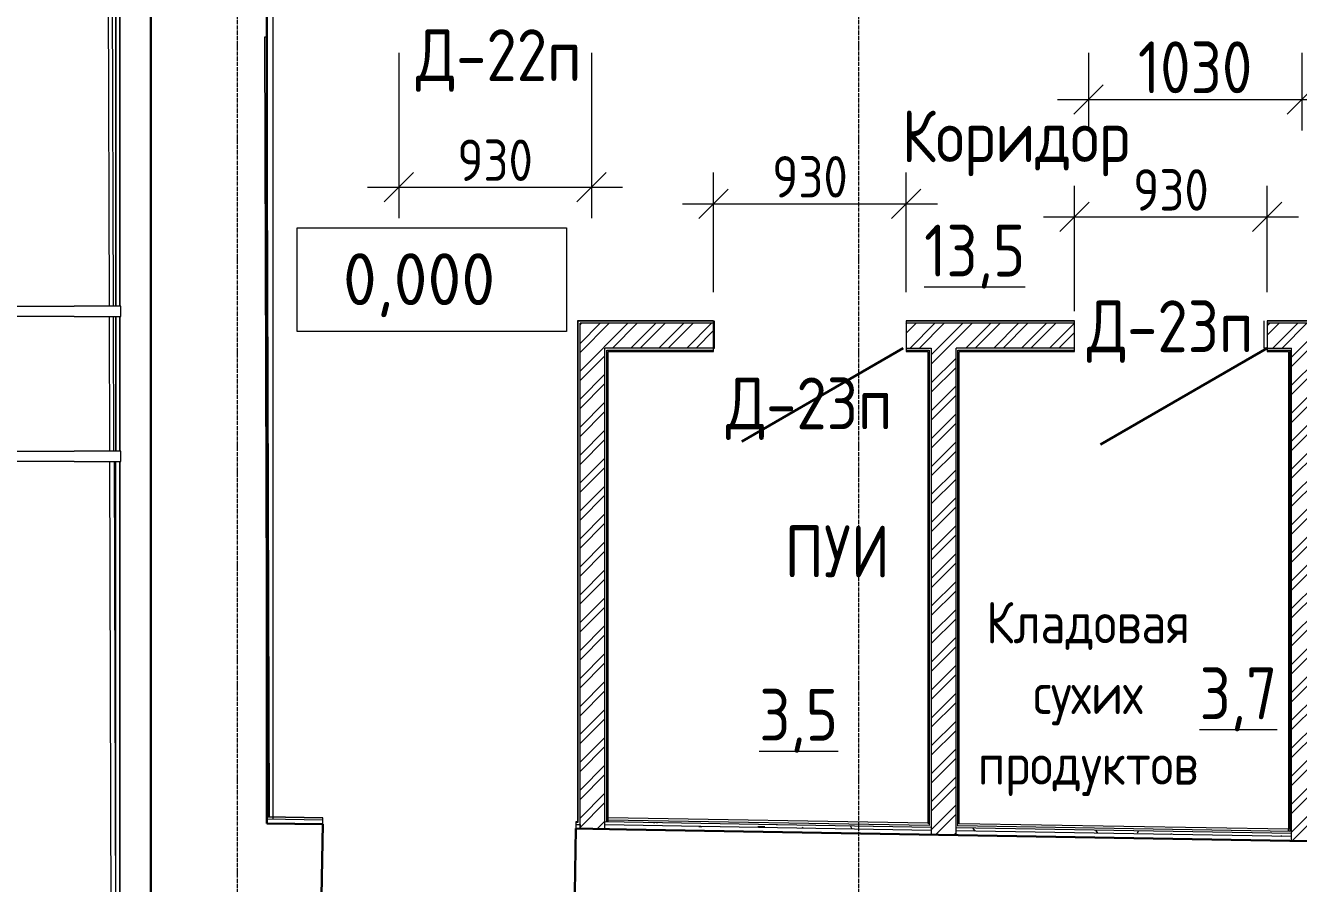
# Model space of a CAD drawing. Header units: millimetres. Extents: x 504091 to 2165846, y 135022 to 442887.
# Drawn here: x 1444976 to 1451122, y 341631 to 345770 of the extents above; entities that cross this region are included whole.
import ezdxf

# ---------------------------------------------------------------- set-up
doc = ezdxf.new("R2010")
doc.units = ezdxf.units.MM
doc.linetypes.add('ADSK_Линия сетки', pattern=[25, 20, -2.5, 0, -2.5])
doc.linetypes.add('осеваяX2', pattern=[4, 2.5, -0.5, 0.5, -0.5])
doc.layers.get('Defpoints').update_dxf_attribs({"color": 255})
for name, color, linetype, lineweight in [('Аннотация', 7, 'Continuous', 9), ('Двери', 7, 'Continuous', 20), ('Марки дверей', 7, 'Continuous', 20), ('Марки помещений', 7, 'Continuous', 20), ('Оборудование', 7, 'Continuous', 18), ('Оси', 165, 'осеваяX2', 13), ('отметки', 7, 'Continuous', 20), ('Перекрытие', 7, 'Continuous', 18), ('размеры', 7, 'Continuous', 9), ('Стены внутренние', 7, 'Continuous', 18), ('Стены наружные', 7, 'Continuous', 18), ('Стены несущие', 7, 'Continuous', 30), ('Стены отделка', 7, 'Continuous', 30), ('Стены штриховка', 7, 'Continuous', 18)]:
    doc.layers.add(name, color=color, linetype=linetype, lineweight=lineweight)
doc.styles.add('GOST Common_1', font='GOST_Common.ttf', dxfattribs={"width": 0.9, "height": 250})
doc.styles.add('GOST Common_2', font='GOST_Common.ttf', dxfattribs={"width": 0.9, "height": 200})
doc.styles.add('GOST Common_3', font='GOST_Common.ttf', dxfattribs={"height": 250})
doc.styles.add('GOST Common_4', font='GOST_Common.ttf', dxfattribs={"width": 0.9, "height": 200})
doc.dimstyles.new('ADSK_Основной_2_5_мм_Округление_до_1_мм', dxfattribs={"dimscale": 304.8, "dimtxt": 251.428749, "dimasz": 0.463911, "dimexe": 0.492126, "dimexo": 0.492126, "dimgap": 0.098425, "dimtad": 1, "dimdec": 0, "dimdsep": 46, "dimtxsty": 'GOST Common_1', "dimblk1": 'OBLIQUE', "dimblk2": 'OBLIQUE', "dimsah": 1, "dimcen": 0.09, "dimdle": 0.492126, "dimazin": 2, "dimtfac": 1, "dimtdec": 4, "dimtix": 1, "dimtmove": 0, "dimatfit": 3, "dimfxl": 0, "dimtvp": 1, "dimtolj": 1, "dimtzin": 0, "dimlwd": 20, "dimlwe": 20, "dimarcsym": 0})
doc.dimstyles.new('ADSK_Основной_2_мм', dxfattribs={"dimscale": 304.8, "dimtxt": 201.142999, "dimasz": 0.463911, "dimexe": 0.492126, "dimexo": 0.492126, "dimgap": 0.098425, "dimtad": 1, "dimrnd": 0.01, "dimdsep": 46, "dimtxsty": 'GOST Common_4', "dimblk1": 'OBLIQUE', "dimblk2": 'OBLIQUE', "dimsah": 1, "dimcen": 0.09, "dimdle": 0.492126, "dimazin": 2, "dimtfac": 1, "dimtdec": 4, "dimtix": 1, "dimtmove": 0, "dimatfit": 3, "dimfxl": 0, "dimtvp": 1, "dimtolj": 1, "dimtzin": 0, "dimlwd": 20, "dimlwe": 20, "dimarcsym": 0})
pattern_1 = [(0, (1400150.29, 304821.34), (406.4, 101.6), [33.528, -271.272, 33.528, -271.272, -1625.6]), (0, (1400150.29, 304821.34), (406.4, 101.6), [-609.6, 33.528, -576.072, 33.528, -271.272, -711.2]), (0, (1400150.29, 304821.34), (406.4, 101.6), [-1524, 33.528, -169.672, 33.528, -474.472]), (120, (1400302.69, 304872.14), (-291.18818, 301.15272), [33.528, -271.272, 33.528, -271.272, -1625.6]), (120, (1400302.69, 304872.14), (-291.18818, 301.15272), [-609.6, 33.528, -576.072, 33.528, -271.272, -711.2]), (120, (1400302.69, 304872.14), (-291.18818, 301.15272), [-1524, 33.528, -169.672, 33.528, -474.472]), (240, (1400353.49, 305075.34), (-115.21182, -402.75272), [33.528, -271.272, 33.528, -271.272, -1625.6]), (240, (1400353.49, 305075.34), (-115.21182, -402.75272), [-609.6, 33.528, -576.072, 33.528, -271.272, -711.2]), (240, (1400353.49, 305075.34), (-115.21182, -402.75272), [-1524, 33.528, -169.672, 33.528, -474.472])]

# ---------------------------------------------------------------- blocks, each defined once
blk = doc.blocks.new('AC_Дверь_Однопольная_Деревянная - 900х2100Н композитная Д-22п_-6540846-План 1-го этажа')
at = {"layer": 'Двери', "lineweight": 30}
blk.add_line((-465, 75), (340.4, 540), dxfattribs=at)
blk = doc.blocks.new('AC_Дверь_Однопольная_Деревянная - 900х2100Н композитная Д-22п_-V1-План 1-го этажа')
at = {"layer": 'Двери', "lineweight": 30}
blk.add_line((-450, 75), (329.4, 525), dxfattribs=at)
blk = doc.blocks.new('Поручень - Поручень-1948896-План 1-го этажа')
at = {"layer": 'Оборудование'}
for p, q in [((25, 25), (-25, 25)), ((-25, 25), (-25, -200)), ((25, -200), (25, 25)), ((-25, -500), (-25, -200)), ((25, -200), (25, -500)), ((-25, -500), (-25, -725)), ((25, -725), (25, -500)), ((-25, -725), (25, -725))]:
    blk.add_line(p, q, dxfattribs=at)
blk = doc.blocks.new('_Oblique')
at = {"color": 0, "linetype": 'ByBlock', "lineweight": -2}
blk.add_line((-0.5, -0.5), (0.5, 0.5), dxfattribs=at)
blk = doc.blocks.new('*D2773')
at = {"layer": 'Defpoints', "color": 0, "lineweight": 20, "transparency": 16777216}
for p in [(1449228.3, 344909.8), (1448298.3, 344333), (1449228.3, 344333)]:
    blk.add_point(p, dxfattribs=at)
at = {"layer": 'размеры', "color": 0, "transparency": 16777216}
for p, q in [((1448298.3, 344483), (1448298.3, 345059.8)), ((1449228.3, 344483), (1449228.3, 345059.8)), ((1448148.3, 344909.8), (1449378.3, 344909.8))]:
    blk.add_line(p, q, dxfattribs=at)
at = {"layer": 'размеры', "color": 0, "transparency": 16777216, "xscale": 141.4, "yscale": 141.4, "zscale": 141.4, "rotation": 180}
blk.add_blockref('_Oblique', (1448298.3, 344909.8), dxfattribs=at)
at = {"layer": 'размеры', "color": 0, "transparency": 16777216, "xscale": 141.4, "yscale": 141.4, "zscale": 141.4}
blk.add_blockref('_Oblique', (1449228.3, 344909.8), dxfattribs=at)
at = {"layer": 'размеры', "color": 0, "lineweight": 20, "transparency": 16777216, "insert": (1448763.3, 345039.8), "char_height": 200, "width": 454.106, "attachment_point": 5, "style": 'GOST Common_4'}
blk.add_mtext('\\A1;930', dxfattribs=at)
blk = doc.blocks.new('*D2774')
at = {"layer": 'Defpoints', "color": 0, "lineweight": 20, "transparency": 16777216}
for p in [(1450970.8, 344846.5), (1450970.8, 344333), (1450040.8, 344241)]:
    blk.add_point(p, dxfattribs=at)
at = {"layer": 'размеры', "color": 0, "transparency": 16777216}
for p, q in [((1450040.8, 344391), (1450040.8, 344996.5)), ((1450970.8, 344483), (1450970.8, 344996.5)), ((1449890.8, 344846.5), (1451120.8, 344846.5))]:
    blk.add_line(p, q, dxfattribs=at)
at = {"layer": 'размеры', "color": 0, "transparency": 16777216, "xscale": 141.4, "yscale": 141.4, "zscale": 141.4, "rotation": 180}
blk.add_blockref('_Oblique', (1450040.8, 344846.5), dxfattribs=at)
at = {"layer": 'размеры', "color": 0, "transparency": 16777216, "xscale": 141.4, "yscale": 141.4, "zscale": 141.4}
blk.add_blockref('_Oblique', (1450970.8, 344846.5), dxfattribs=at)
at = {"layer": 'размеры', "color": 0, "lineweight": 20, "transparency": 16777216, "insert": (1450505.8, 344976.5), "char_height": 200, "width": 454.106, "attachment_point": 5, "style": 'GOST Common_4'}
blk.add_mtext('\\A1;930', dxfattribs=at)
blk = doc.blocks.new('*D2731')
at = {"layer": 'Defpoints', "color": 0, "lineweight": 20, "transparency": 16777216}
for p in [(1446778.3, 345788.1), (1447708.3, 345788.1), (1447708.3, 344989.8)]:
    blk.add_point(p, dxfattribs=at)
at = {"layer": 'размеры', "color": 0, "transparency": 16777216}
for p, q in [((1446778.3, 345638.1), (1446778.3, 344839.8)), ((1447708.3, 345638.1), (1447708.3, 344839.8)), ((1446628.3, 344989.8), (1447858.3, 344989.8))]:
    blk.add_line(p, q, dxfattribs=at)
at = {"layer": 'размеры', "color": 0, "transparency": 16777216, "xscale": 141.4, "yscale": 141.4, "zscale": 141.4, "rotation": 180}
blk.add_blockref('_Oblique', (1446778.3, 344989.8), dxfattribs=at)
at = {"layer": 'размеры', "color": 0, "transparency": 16777216, "xscale": 141.4, "yscale": 141.4, "zscale": 141.4}
blk.add_blockref('_Oblique', (1447708.3, 344989.8), dxfattribs=at)
at = {"layer": 'размеры', "color": 0, "lineweight": 20, "transparency": 16777216, "insert": (1447243.3, 345119.8), "char_height": 200, "width": 454.106, "attachment_point": 5, "style": 'GOST Common_4'}
blk.add_mtext('\\A1;930', dxfattribs=at)
blk = doc.blocks.new('Высотные отметки - Рамка-12095-План 1-го этажа')
at = {"layer": 'Аннотация', "lineweight": 20}
for p, q in [((-6.5, 0), (-6.5, 5)), ((-6.5, 5), (6.5, 5)), ((6.5, 5), (6.5, 0)), ((6.5, 0), (-6.5, 0))]:
    blk.add_line(p, q, dxfattribs=at)
blk = doc.blocks.new('*D2704')
at = {"layer": 'Defpoints', "color": 0, "lineweight": 20, "transparency": 16777216}
for p in [(1450107.4, 345788.1), (1451137.4, 345788.1), (1451137.4, 345413.1)]:
    blk.add_point(p, dxfattribs=at)
at = {"layer": 'размеры', "color": 0, "transparency": 16777216}
for p, q in [((1450107.4, 345638.1), (1450107.4, 345263.1)), ((1451137.4, 345638.1), (1451137.4, 345263.1)), ((1449957.4, 345413.1), (1451287.4, 345413.1))]:
    blk.add_line(p, q, dxfattribs=at)
at = {"layer": 'размеры', "color": 0, "transparency": 16777216, "xscale": 141.4, "yscale": 141.4, "zscale": 141.4, "rotation": 180}
blk.add_blockref('_Oblique', (1450107.4, 345413.1), dxfattribs=at)
at = {"layer": 'размеры', "color": 0, "transparency": 16777216, "xscale": 141.4, "yscale": 141.4, "zscale": 141.4}
blk.add_blockref('_Oblique', (1451137.4, 345413.1), dxfattribs=at)
at = {"layer": 'размеры', "color": 0, "lineweight": 20, "transparency": 16777216, "insert": (1450622.4, 345568.1), "char_height": 250, "width": 700.591, "attachment_point": 5, "style": 'GOST Common_1'}
blk.add_mtext('\\A1;1030', dxfattribs=at)

msp = doc.modelspace()

# ---------------------------------------------------------------- hatches: boundary and pattern name
at = {"layer": 'Стены внутренние', "lineweight": 9}
h = msp.add_hatch(dxfattribs=at)
h.set_pattern_fill('FP_12', color=256, style=0, pattern_type=2)
h.set_pattern_definition(pattern_1)
h.paths.add_polyline_path([(1449348.2507, 341886.6447), (1449348.2507, 341901.6469), (1447803.2507, 341927.7778), (1447803.2507, 341912.7757), (1449339.1495, 341886.7987)])
h = msp.add_hatch(dxfattribs=at)
h.set_pattern_fill('FP_12', color=256, style=0, pattern_type=2)
h.set_pattern_definition(pattern_1)
h.paths.add_polyline_path([(1451079.2507, 341857.368), (1451079.2507, 341872.3701), (1449507.2507, 341898.841), (1449507.2507, 341883.9555), (1451078.5144, 341857.3804)])
at = {"layer": 'Стены штриховка'}
h = msp.add_hatch(dxfattribs=at)
h.set_pattern_fill('ANSI32', color=256, scale=10)
h.set_pattern_definition([(45, (1368096.43, 304821.34), (-67.35192, 67.35192), []), (45, (1368141.33, 304821.34), (-67.35192, 67.35192), [])])
h.paths.add_polyline_path([(1447773.2507, 344213.0359), (1448298.2507, 344213.0359), (1448298.2507, 344333.0359), (1447653.2507, 344333.0359), (1447653.2507, 341895.3098), (1447773.2507, 341893.2802)])
h.paths.add_polyline_path([(1449468.2507, 344213.0359), (1450040.7507, 344213.0359), (1450040.7507, 344333.0359), (1449228.2507, 344333.0359), (1449228.2507, 344213.0359), (1449348.2507, 344213.0359), (1449348.2507, 341866.6419), (1449468.2507, 341864.6123)])
h.paths.add_polyline_path([(1451547.0099, 344333.0359), (1450970.7507, 344333.0359), (1450970.7507, 344213.0359), (1451088.2507, 344213.0359), (1451088.2507, 341837.2129), (1451208.2507, 341835.1833), (1451208.2507, 344213.0359), (1451547.0099, 344213.0359)])
h.paths.add_polyline_path([(1452933.2507, 344333.0359), (1452921.2507, 344333.0359), (1452477.0099, 344333.0359), (1452477.0099, 344213.0359), (1452933.2507, 344213.0359)])
h.paths.add_polyline_path([(1452933.2507, 345650.1494), (1453053.2507, 345650.1494), (1453053.2507, 345780.1494), (1454983.7732, 345780.1494), (1454982.8027, 345900.1494), (1452933.2507, 345900.1494)])
h.paths.add_polyline_path([(1453053.2507, 344620.1494), (1452933.2507, 344620.1494), (1452933.2507, 341826.0108), (1452933.5889, 341826.0051), (1453053.2507, 341809.4571)])

# ---------------------------------------------------------------- linework, layer by layer
at = {"layer": 'Оси', "linetype": 'ADSK_Линия сетки'}
for p, q in [((1445999.8592, 300469.847), (1445999.8592, 349044.3426)), ((1448999.8592, 300469.847), (1448999.8592, 349044.3426))]:
    msp.add_line(p, q, dxfattribs=at)
at = {"layer": 'Перекрытие'}
for p, q in [((1448302.3556, 344213.0359), (1448302.3556, 344345.0359)), ((1450955.7507, 344213.0359), (1450955.7507, 344345.0359)), ((1448298.2507, 344213.0359), (1448302.3556, 344213.0359)), ((1450970.7507, 344213.0359), (1450955.7507, 344213.0359))]:
    msp.add_line(p, q, dxfattribs=at)
at = {"layer": 'Стены внутренние'}
msp.add_line((1449468.2507, 341864.6123), (1449473.2493, 341864.5277), dxfattribs=at)
at = {"layer": 'Стены наружные'}
for p, q in [((1445381.6216, 344416.3441), (1445370.2274, 348095.5811)), ((1445401.6217, 344416.3441), (1445390.2282, 348095.3739)), ((1445383.7894, 343716.3441), (1445381.7765, 344366.3441)), ((1445403.7895, 343716.3441), (1445401.7766, 344366.3441)), ((1445412.1479, 334559.2872), (1445383.9443, 343666.3441)), ((1445403.9444, 343666.3441), (1445412.1479, 341017.4039))]:
    msp.add_line(p, q, dxfattribs=at)
at = {"layer": 'Стены несущие'}
for p, q in [((1445582.1479, 340420.1568), (1445582.1479, 348320.1494)), ((1446142.1479, 347810.1494), (1446142.1479, 341920.8674)), ((1446411.9209, 341916.3047), (1446142.1479, 341920.8674)), ((1446404.4801, 341476.3676), (1446411.9209, 341916.3047)), ((1447633.7461, 341895.6397), (1447626.3054, 341455.7026)), ((1447877.2661, 341891.521), (1447633.7461, 341895.6397)), ((1453098.3887, 341803.215), (1447877.2661, 341891.521))]:
    msp.add_line(p, q, dxfattribs=at)
at = {"layer": 'Стены отделка', "lineweight": 9}
for p, q in [((1445411.1479, 348490.1494), (1445411.1479, 344416.3441)), ((1445412.1479, 348490.1494), (1445412.1479, 344416.3441)), ((1446172.1479, 341940.3629), (1446172.1479, 347780.1494)), ((1446141.6489, 345714.1679), (1446129.649, 345714.1308)), ((1446129.649, 345714.1308), (1446141.29, 341955.1773)), ((1446142.1479, 345553.0485), (1446141.6489, 345714.1679)), ((1445411.1479, 344366.3441), (1445411.1479, 343716.3441)), ((1445412.1479, 344366.3441), (1445412.1479, 343716.3441)), ((1448298.2507, 344345.0359), (1447641.2507, 344345.0359)), ((1447641.2507, 344343.0359), (1447641.2507, 341927.5173)), ((1447653.2507, 341895.3098), (1447653.2507, 344333.0359)), ((1448298.2507, 344197.1359), (1448298.2507, 344345.0359)), ((1449228.2507, 344345.0359), (1449228.2507, 344197.1359)), ((1450040.7507, 344345.0359), (1449228.2507, 344345.0359)), ((1450040.7507, 344197.1359), (1450040.7507, 344345.0359)), ((1450970.7507, 344345.0359), (1450970.7507, 344197.1359)), ((1451547.0099, 344345.0359), (1450970.7507, 344345.0359)), ((1447773.2507, 341893.2802), (1447773.2507, 344213.0359)), ((1447789.1507, 341928.0163), (1447789.1507, 344197.1359)), ((1447789.1507, 344197.1359), (1448298.2507, 344197.1359)), ((1449228.2507, 344197.1359), (1449332.3507, 344197.1359)), ((1449332.3507, 344197.1359), (1449332.3507, 341921.9187)), ((1449348.2507, 344213.0359), (1449348.2507, 341886.6447)), ((1449468.2507, 341864.6123), (1449468.2507, 344213.0359)), ((1449484.1507, 341918.8438), (1449484.1507, 344197.1359)), ((1449484.1507, 344197.1359), (1450040.7507, 344197.1359)), ((1449507.2507, 344213.0359), (1449498.2507, 344213.0359)), ((1450970.7507, 344197.1359), (1451072.3507, 344197.1359)), ((1451072.3507, 344197.1359), (1451072.3507, 341892.4897)), ((1445411.1479, 343666.3441), (1445411.1479, 340405.1568)), ((1445412.1479, 340420.1568), (1445412.1479, 343666.3441)), ((1446141.29, 341955.1773), (1446142.1479, 341955.1799)), ((1446141.9374, 341952.8755), (1446141.7345, 341940.8772)), ((1446141.7345, 341940.8772), (1446142.1479, 341940.8703)), ((1446411.8383, 341948.3106), (1446141.9374, 341952.8755)), ((1446142.1479, 341920.8674), (1446411.2972, 341916.3152)), ((1446411.2972, 341916.3152), (1446411.6354, 341936.3124)), ((1446411.6354, 341936.3124), (1446411.8383, 341948.3106)), ((1447633.4606, 341915.6474), (1447633.1224, 341895.6502)), ((1447633.6636, 341927.6456), (1447633.4606, 341915.6474)), ((1447641.2507, 341927.5173), (1447633.6636, 341927.6456)), ((1449332.3507, 341921.9187), (1447789.1507, 341948.0191)), ((1451072.3507, 341892.4897), (1449484.1507, 341919.3512)), ((1447633.1224, 341895.6502), (1449348.2507, 341866.6419)), ((1449348.2507, 341886.6447), (1447773.2507, 341913.2831)), ((1451088.2507, 341857.2157), (1449468.2507, 341884.6151)), ((1449473.2493, 341864.5277), (1451088.2507, 341837.2129))]:
    msp.add_line(p, q, dxfattribs=at)
at = {"layer": 'Стены штриховка'}
for p, q in [((1445432.1479, 344416.3441), (1445432.1479, 348490.1494)), ((1445432.1479, 348470.1494), (1445432.1479, 344416.3441)), ((1446151.29, 341955.2083), (1446139.6489, 345714.1617)), ((1446142.1479, 345553.0485), (1446153.29, 341955.2145)), ((1445432.1479, 343716.3441), (1445432.1479, 344366.3441)), ((1445432.1479, 344366.3441), (1445432.1479, 343716.3441)), ((1447641.2507, 344345.0359), (1447641.2507, 344343.0359)), ((1448298.2507, 344343.0359), (1447641.2507, 344343.0359)), ((1447643.2507, 344345.0359), (1447643.2507, 341925.4832)), ((1448298.2507, 344333.0359), (1447653.2507, 344333.0359)), ((1450040.7507, 344343.0359), (1449228.2507, 344343.0359)), ((1450040.7507, 344333.0359), (1449228.2507, 344333.0359)), ((1451547.0099, 344343.0359), (1450970.7507, 344343.0359)), ((1451547.0099, 344333.0359), (1450970.7507, 344333.0359)), ((1448298.2507, 344213.0359), (1447773.2507, 344213.0359)), ((1447782.2507, 341928.133), (1447782.2507, 344204.0359)), ((1447782.2507, 344204.0359), (1448298.2507, 344204.0359)), ((1449228.2507, 344213.0359), (1449348.2507, 344213.0359)), ((1449228.2507, 344204.0359), (1449339.2507, 344204.0359)), ((1449339.2507, 344204.0359), (1449339.2507, 341910.8004)), ((1450040.7507, 344213.0359), (1449468.2507, 344213.0359)), ((1449477.2507, 341907.959), (1449477.2507, 344204.0359)), ((1449477.2507, 344204.0359), (1450040.7507, 344204.0359)), ((1450970.7507, 344213.0359), (1451088.2507, 344213.0359)), ((1450970.7507, 344204.0359), (1451079.2507, 344204.0359)), ((1451079.2507, 344204.0359), (1451079.2507, 341881.3714)), ((1451088.2507, 341837.2129), (1451088.2507, 344213.0359)), ((1445432.1479, 340420.1568), (1445432.1479, 343666.3441)), ((1445432.1479, 343666.3441), (1445432.1479, 340420.1568)), ((1446411.8045, 341946.3109), (1446141.9036, 341950.8758)), ((1446153.29, 341955.2145), (1446142.1479, 341955.1799)), ((1446411.6354, 341936.3124), (1446142.1479, 341940.8703)), ((1447633.4606, 341915.6474), (1447653.2507, 341915.3126)), ((1447643.2507, 341925.4832), (1447633.6298, 341925.6459)), ((1447653.2507, 341915.3126), (1447653.2507, 341905.3112)), ((1449348.2507, 341901.6469), (1447773.2507, 341928.2852)), ((1449339.2507, 341910.8004), (1447789.1507, 341937.0176)), ((1449332.3507, 341921.9187), (1449339.2507, 341921.802)), ((1449348.2507, 341886.6447), (1449348.2507, 341866.6419)), ((1451088.2507, 341872.2179), (1449468.2507, 341899.6173)), ((1451079.2507, 341881.3714), (1449477.2507, 341908.4664)), ((1451072.3507, 341881.4881), (1451072.3507, 341892.4897))]:
    msp.add_line(p, q, dxfattribs=at)

# ---------------------------------------------------------------- block references
at = {"layer": 'Двери', "rotation": 180}
msp.add_blockref('AC_Дверь_Однопольная_Деревянная - 900х2100Н композитная Д-22п_-V1-План 1-го этажа', (1448763.2507, 344288.0359), dxfattribs=at)
at = {"layer": 'Двери', "color": 8, "true_color": 0x7f7f7f, "rotation": 180}
msp.add_blockref('AC_Дверь_Однопольная_Деревянная - 900х2100Н композитная Д-22п_-6540846-План 1-го этажа', (1450505.7507, 344288.0359), dxfattribs=at)
at = {"layer": 'Оборудование', "rotation": 90.00000000000031}
for p in [(1444712.1479, 344391.3441), (1444712.1479, 343691.3441)]:
    msp.add_blockref('Поручень - Поручень-1948896-План 1-го этажа', p, dxfattribs=at)
at = {"layer": 'отметки', "lineweight": 20, "xscale": 99.99999999999993, "yscale": 99.99999999999993, "zscale": 99.99999999999993}
msp.add_blockref('Высотные отметки - Рамка-12095-План 1-го этажа', (1446937.6298, 344294.2438), dxfattribs=at)

# ---------------------------------------------------------------- texts
at = {"layer": 'Марки дверей', "lineweight": 9, "char_height": 250, "width": 851.4, "attachment_point": 5, "line_spacing_factor": 1.022766, "style": 'GOST Common_2'}
for s, insert in [('\\pt450,900,1350,1800,2250,2700,3150,3600,4050,4500,4950,5400,5850,6300,6750,7200,7650,8100,8550,9000,9450,9900,10350,10800,11250,11700,12150,12600,13050,13500,13950,14400;Д-22п', (1447261.0336, 345600.8039)), ('\\pt450,900,1350,1800,2250,2700,3150,3600,4050,4500,4950,5400,5850,6300,6750,7200,7650,8100,8550,9000,9450,9900,10350,10800,11250,11700,12150,12600,13050,13500,13950,14400;Д-23п', (1450502.1433, 344293.1078)), ('\\pt450,900,1350,1800,2250,2700,3150,3600,4050,4500,4950,5400,5850,6300,6750,7200,7650,8100,8550,9000,9450,9900,10350,10800,11250,11700,12150,12600,13050,13500,13950,14400;Д-23п', (1448759.6433, 343921.0808))]:
    msp.add_mtext(s, dxfattribs=dict(at, insert=insert))
at = {"layer": 'Марки помещений', "lineweight": 9, "attachment_point": 5, "line_spacing_factor": 1.022766, "style": 'GOST Common_2'}
for s, insert, char_height, width in [('\\pt450,900,1350,1800,2250,2700,3150,3600,4050,4500,4950,5400,5850,6300,6750,7200,7650,8100,8550,9000,9450,9900,10350,10800,11250,11700,12150,12600,13050,13500,13950,14400;Коридор', (1449757.056, 345201.5762), 250, 1149.3), ('\\pt450,900,1350,1800,2250,2700,3150,3600,4050,4500,4950,5400,5850,6300,6750,7200,7650,8100,8550,9000,9450,9900,10350,10800,11250,11700,12150,12600,13050,13500,13950,14400;{\\L13,5}', (1449558.3811, 344654.741), 250, 518.4), ('\\pt450,900,1350,1800,2250,2700,3150,3600,4050,4500,4950,5400,5850,6300,6750,7200,7650,8100,8550,9000,9450,9900,10350,10800,11250,11700,12150,12600,13050,13500,13950,14400;ПУИ', (1448894.7628, 343232.803), 250, 541.8), ('\\pt360,720,1080,1440,1800,2160,2520,2880,3240,3600,3960,4320,4680,5040,5400,5760,6120,6480,6840,7200,7560,7920,8280,8640,9000,9360,9720,10080,10440,10800,11160,11520;Кладовая сухих продуктов', (1450105.2482, 342521.2012), 200, 1469.989959), ('\\pt450,900,1350,1800,2250,2700,3150,3600,4050,4500,4950,5400,5850,6300,6750,7200,7650,8100,8550,9000,9450,9900,10350,10800,11250,11700,12150,12600,13050,13500,13950,14400;{\\L3,7}', (1450831.1397, 342519.0234), 250, 405), ('\\pt450,900,1350,1800,2250,2700,3150,3600,4050,4500,4950,5400,5850,6300,6750,7200,7650,8100,8550,9000,9450,9900,10350,10800,11250,11700,12150,12600,13050,13500,13950,14400;{\\L3,5}', (1448708.5584, 342415.6601), 250, 405)]:
    msp.add_mtext(s, dxfattribs=dict(at, insert=insert, char_height=char_height, width=width))
at = {"layer": 'отметки', "lineweight": 20, "insert": (1446508.9537, 344670.9509), "char_height": 250, "width": 1028.822569, "attachment_point": 1, "line_spacing_factor": 1.022761, "style": 'GOST Common_3'}
msp.add_mtext('0,000', dxfattribs=at)

# ---------------------------------------------------------------- dimensions: what is measured, and where the dimension line sits
at = {"layer": 'размеры', "lineweight": 20}
for base, p1, p2, dimstyle, override, picture, middle in [((1447708.2507, 344989.7598), (1446778.2507, 345788.1494), (1447708.2507, 345788.1494), 'ADSK_Основной_2_мм', {"dimpost": '<>', "dimfxl": 951.342898, "dimlwd": 65535, "dimlwe": 65535}, '*D2731', (1447243.2507, 345119.7598)), ((1451137.4296, 345413.0762), (1450107.4296, 345788.1494), (1451137.4296, 345788.1494), 'ADSK_Основной_2_5_мм_Округление_до_1_мм', {"dimpost": '<>', "dimfxl": 1030, "dimlwd": 65535, "dimlwe": 65535}, '*D2704', (1450622.4296, 345568.0762)), ((1449228.2507, 344909.7598), (1448298.2507, 344333.0359), (1449228.2507, 344333.0359), 'ADSK_Основной_2_мм', {"dimpost": '<>', "dimfxl": 930, "dimlwd": 65535, "dimlwe": 65535}, '*D2773', (1448763.2507, 345039.7598)), ((1450970.7507, 344846.4885), (1450040.7507, 344241.05), (1450970.7507, 344333.0359), 'ADSK_Основной_2_мм', {"dimpost": '<>', "dimfxl": 934.538075, "dimlwd": 65535, "dimlwe": 65535}, '*D2774', (1450505.7507, 344976.4885))]:
    dim = msp.add_linear_dim(base=base, p1=p1, p2=p2, dimstyle=dimstyle, override=override, dxfattribs=at)
    dim.commit()
    dim.dimension.update_dxf_attribs({"geometry": picture, "text_midpoint": middle})

doc.saveas('drawing.dxf')
